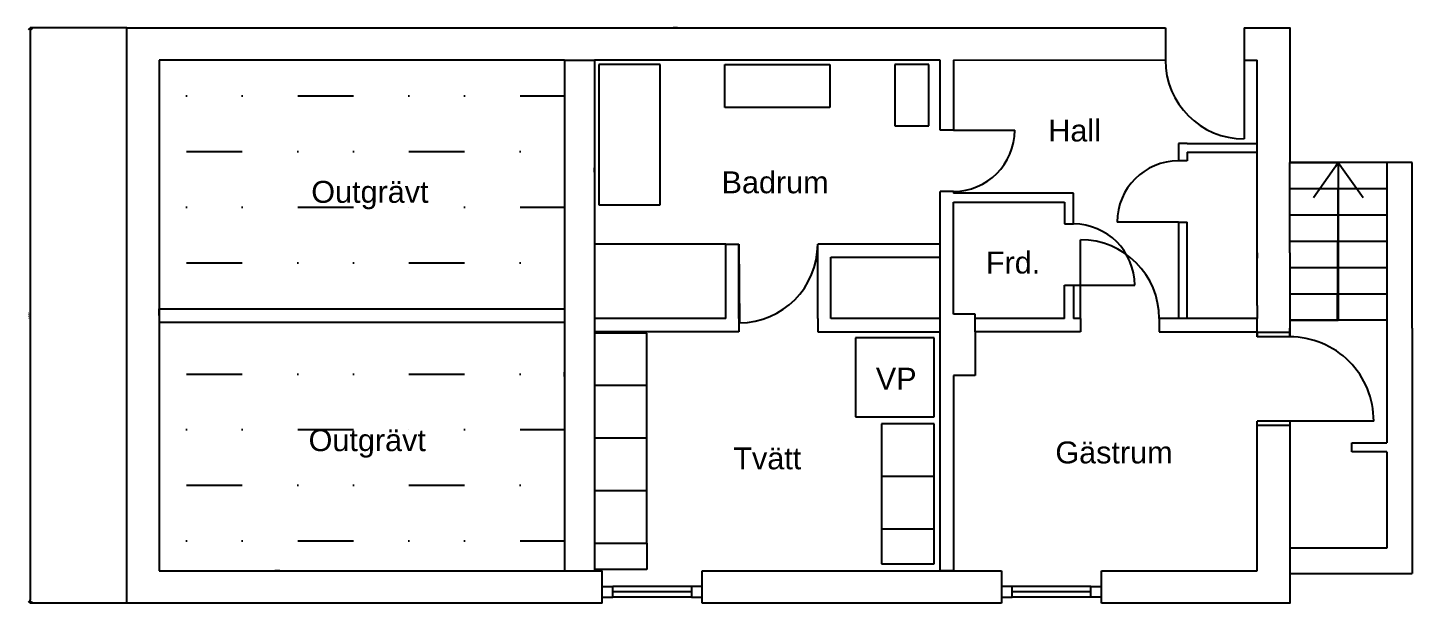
# Model space of a CAD drawing. Header units: millimetres. Extents: x -2662 to 41318, y -8966 to 37114.
# Drawn here: x 5807 to 21618, y -8966 to -2396 of the extents above; entities that cross this region are included whole.
import ezdxf

# ---------------------------------------------------------------- set-up
doc = ezdxf.new("R2010")
doc.units = ezdxf.units.MM
doc.styles.get("Standard").update_dxf_attribs({"font": 'Arial.ttf', "height": 25})
doc.dimstyles.new('ISO-25', dxfattribs={"dimtxt": 2.5, "dimasz": 40, "dimexe": 1.25, "dimexo": 0.625, "dimtad": 1, "dimtxsty": 'Standard', "dimblk": 'OPEN90', "dimblk1": 'OPEN90', "dimblk2": 'OPEN90', "dimcen": 2.5, "dimadec": 0, "dimazin": 0, "dimtfac": 1, "dimtmove": 0, "dimatfit": 3, "dimfxl": 1, "dimarcsym": 0})

# ---------------------------------------------------------------- blocks, each defined once
blk = doc.blocks.new('_Open90')
at = {"color": 0, "linetype": 'ByBlock', "lineweight": -2}
for p, q in [((-0.5, 0.5), (0, 0)), ((0, 0), (-1, 0)), ((0, 0), (-0.5, -0.5))]:
    blk.add_line(p, q, dxfattribs=at)
blk = doc.blocks.new('*D65')
at = {"color": 0, "lineweight": -2, "transparency": 16777216}
for p, q in [((6938, -2396), (5836, -2396)), ((5837, -2436), (5837, -8926)), ((6938, -8966), (5836, -8966))]:
    blk.add_line(p, q, dxfattribs=at)
at = {"layer": 'Defpoints', "color": 0, "transparency": 16777216}
for p in [(6938, -2396), (5837, -8966), (6938, -8966)]:
    blk.add_point(p, dxfattribs=at)
at = {"color": 0, "lineweight": -2, "transparency": 16777216, "xscale": 40, "yscale": 40, "zscale": 40}
for p, rotation in [((5837, -2396), 90), ((5837, -8966), 270)]:
    blk.add_blockref('_Open90', p, dxfattribs=dict(at, rotation=rotation))
at = {"color": 0, "transparency": 16777216, "insert": (5824, -5681), "char_height": 25, "attachment_point": 5, "rotation": 90}
blk.add_mtext('6570', dxfattribs=at)

msp = doc.modelspace()

# ---------------------------------------------------------------- hatches: boundary and pattern name
h = msp.add_hatch()
h.set_pattern_fill('MUDST', color=256, scale=100)
h.paths.add_polyline_path([(11938.249, -2766.077), (7308.249, -2766.077), (7308.249, -5606.077), (11938.249, -5606.077)])
h.paths.add_polyline_path([(11938.249, -5756.077), (7308.249, -5756.077), (7308.249, -8596.077), (8688.249, -8596.077), (11938.249, -8596.077)])
h.paths.add_polyline_path([(8964.365, -4547.291), (10459.931, -4547.291), (10459.931, -4061.274), (8964.365, -4061.274)], flags=24)
h.paths.add_polyline_path([(8933.867, -7381.805), (10429.433, -7381.805), (10429.433, -6895.788), (8933.867, -6895.788)], flags=24)

# ---------------------------------------------------------------- linework, layer by layer
for p, q in [((13228.249, -2396.077), (13178.249, -2396.077)), ((18798.249, -2396.077), (18798.249, -2765.241)), ((19698.249, -2396.077), (19698.249, -2765.241)), ((11938.249, -2766.077), (7308.249, -2766.077)), ((7308.249, -2766.077), (7308.249, -8596.077)), ((11938.249, -2766.077), (11938.249, -8596.077)), ((11938.249, -2766.077), (12278.249, -2766.077)), ((16228.249, -2765.241), (12278.249, -2766.077)), ((12278.249, -2766.077), (12278.249, -8596.077)), ((12328.249, -2816.077), (12328.249, -4416.077)), ((13028.249, -2816.077), (12328.249, -2816.077)), ((13028.249, -4416.077), (13028.249, -2816.077)), ((13768.173, -3306.077), (13768.173, -2816.077)), ((13768.173, -2816.077), (14968.173, -2816.077)), ((14968.173, -2816.077), (14968.173, -3306.077)), ((16098.249, -2815.241), (15708.249, -2815.241)), ((15708.249, -2815.241), (15708.249, -3515.241)), ((16098.249, -3515.241), (16098.249, -2815.241)), ((16228.249, -3565.241), (16228.249, -2765.241)), ((16378.249, -2763.679), (18798.249, -2765.241)), ((16378.249, -2765.241), (16378.249, -3565.241)), ((19698.249, -2765.241), (19848.249, -2765.241)), ((19698.249, -2765.241), (19698.249, -3665.241)), ((19848.249, -4966.077), (19848.249, -2765.241)), ((14968.173, -3306.077), (13768.173, -3306.077)), ((19848.249, -3366.077), (19848.249, -3306.077)), ((15708.249, -3515.241), (16098.249, -3515.241)), ((16378.249, -3565.241), (16228.249, -3565.241)), ((16378.249, -3565.241), (17078.249, -3565.241)), ((19048.249, -3716.077), (18948.249, -3716.077)), ((18948.249, -3716.077), (18948.249, -3916.077)), ((19048.249, -3716.077), (19848.249, -3716.077)), ((19048.249, -3916.077), (18948.249, -3916.077)), ((19048.249, -3816.077), (19848.249, -3816.077)), ((19048.249, -3816.077), (19048.249, -3916.077)), ((21328.249, -3936.077), (20218.249, -3936.077)), ((20218.249, -4966.077), (20218.249, -3936.077)), ((20218.249, -3936.077), (20773.249, -3936.077)), ((21618.249, -3936.077), (21328.249, -3936.077)), ((21328.249, -3936.077), (21328.249, -5824.523)), ((21328.249, -3936.077), (21328.249, -4236.077)), ((21618.249, -5824.523), (21618.249, -3936.077)), ((11938.249, -3996.077), (11938.249, -4046.077)), ((12278.249, -4046.077), (12278.249, -3996.077)), ((16228.249, -8596.077), (16228.249, -4265.241)), ((16378.249, -4265.241), (16228.249, -4265.241)), ((16378.249, -4265.241), (16378.249, -4286.077)), ((21328.249, -4236.077), (20218.249, -4236.077)), ((21328.249, -4236.077), (21328.249, -4536.077)), ((12328.249, -4416.077), (13028.249, -4416.077)), ((17598.249, -4286.077), (16378.249, -4286.077)), ((16378.249, -5666.077), (16378.249, -4386.077)), ((16378.249, -4386.077), (17648.249, -4386.077)), ((17748.249, -4286.077), (17598.249, -4286.077)), ((17648.249, -4386.077), (17648.249, -4636.077)), ((17748.249, -4636.077), (17748.249, -4286.077)), ((21328.249, -4536.077), (20218.249, -4536.077)), ((21328.249, -4536.077), (21328.249, -4836.077)), ((17648.249, -4636.077), (17748.249, -4636.077)), ((18948.249, -4616.077), (18248.249, -4616.077)), ((18948.249, -4616.077), (18948.249, -5716.077)), ((18948.249, -4616.077), (19048.249, -4616.967)), ((19048.249, -5716.077), (19048.249, -4616.967)), ((13778.249, -4866.077), (12278.249, -4866.077)), ((13778.249, -5716.077), (13778.249, -4866.077)), ((13778.249, -4866.077), (13928.249, -4866.077)), ((13928.249, -5016.077), (13928.249, -4866.077)), ((13928.249, -4866.077), (13934.198, -5766.057)), ((16228.249, -4866.077), (14828.249, -4866.077)), ((14828.249, -5716.077), (14828.249, -4866.077)), ((16228.249, -5016.077), (16228.249, -4866.077)), ((17828.249, -5716.077), (17828.249, -4816.077)), ((21328.249, -4836.077), (20218.249, -4836.077)), ((21328.249, -4836.077), (21328.249, -5136.077)), ((13928.249, -5716.077), (13928.249, -5016.077)), ((14978.249, -5716.077), (14978.249, -5016.077)), ((14978.249, -5016.077), (16228.249, -5016.077)), ((16228.249, -5716.077), (16228.249, -5016.077)), ((19848.249, -5566.077), (19848.249, -4966.077)), ((19848.249, -5566.077), (19848.249, -4966.077)), ((19848.249, -4966.077), (19848.249, -5026.077)), ((21328.249, -5136.077), (20218.249, -5136.077)), ((21328.249, -5136.077), (21328.249, -5436.077)), ((17648.249, -5716.077), (17648.249, -5336.077)), ((17648.249, -5336.077), (17748.249, -5336.077)), ((17748.249, -5336.077), (17748.249, -5716.077)), ((17748.249, -5336.077), (18448.249, -5336.077)), ((21328.249, -5436.077), (20218.249, -5436.077)), ((21328.249, -5436.077), (21328.249, -5736.077)), ((7308.249, -5681.077), (7308.249, -5606.077)), ((7308.249, -5606.077), (11938.249, -5606.077)), ((7308.249, -5606.077), (7308.249, -5676.077)), ((7308.249, -5646.077), (7308.249, -5681.077)), ((7308.249, -5681.077), (7308.249, -5756.077)), ((16628.249, -5666.077), (16378.249, -5666.077)), ((16628.249, -5716.077), (16628.249, -5666.077)), ((19848.249, -5566.077), (19848.249, -5716.077)), ((7308.249, -5756.077), (11938.249, -5756.077)), ((13778.249, -5716.077), (12278.249, -5716.077)), ((13928.249, -5716.077), (13928.249, -5866.077)), ((14828.249, -5716.077), (14828.249, -5866.077)), ((16228.249, -5716.077), (14978.249, -5716.077)), ((17648.249, -5716.077), (16628.249, -5716.077)), ((16628.249, -5866.077), (16628.249, -5716.077)), ((17828.249, -5716.077), (17748.249, -5716.077)), ((17828.249, -5716.077), (17828.249, -5866.077)), ((19848.249, -5716.077), (18728.249, -5716.077)), ((18728.249, -5716.077), (18728.249, -5866.077)), ((19048.249, -5716.077), (18948.249, -5716.077)), ((19848.249, -5716.077), (19048.249, -5716.077)), ((19848.249, -5924.523), (19848.249, -5716.077)), ((21328.249, -5736.077), (20218.249, -5736.077)), ((20218.249, -5736.077), (20773.249, -5736.077)), ((20218.249, -5924.523), (20218.249, -5824.523)), ((21328.249, -5824.523), (21328.249, -7136.077)), ((21618.249, -5824.523), (21618.249, -7136.077)), ((13928.249, -5866.077), (12278.249, -5866.077)), ((12278.249, -5866.077), (12278.249, -5881.077)), ((12878.249, -5881.077), (12278.249, -5881.077)), ((12278.249, -5916.077), (12278.249, -6516.077)), ((12878.249, -6481.077), (12878.249, -5881.077)), ((14828.249, -5866.077), (16228.249, -5866.077)), ((16158.249, -5936.077), (15258.249, -5936.077)), ((15258.249, -5936.077), (15258.249, -6836.077)), ((16158.249, -6836.077), (16158.249, -5936.077)), ((16628.249, -5866.077), (16628.249, -6366.077)), ((17828.249, -5866.077), (16628.249, -5866.077)), ((18728.249, -5866.077), (19848.249, -5866.077)), ((20218.249, -5874.523), (19848.249, -5874.523)), ((19848.249, -5874.523), (19848.249, -5924.523)), ((20218.249, -5924.523), (19848.249, -5924.523)), ((20218.249, -5924.523), (20218.249, -5874.523)), ((11938.249, -6376.077), (11938.249, -6326.077)), ((12278.249, -6326.077), (12278.249, -6376.077)), ((12878.249, -6481.077), (12278.249, -6481.077)), ((12878.249, -7081.077), (12878.249, -6481.077)), ((16628.249, -6366.077), (16378.249, -6366.077)), ((16378.249, -6366.077), (16378.249, -8596.077)), ((12278.249, -6516.077), (12278.249, -7116.077)), ((15258.249, -6836.077), (16158.249, -6836.077)), ((16158.249, -6916.077), (15558.249, -6916.077)), ((15558.249, -6916.077), (15558.249, -7516.077)), ((16158.249, -7516.077), (16158.249, -6916.077)), ((19848.249, -8596.077), (19848.249, -6886.077)), ((20218.249, -6886.077), (19848.249, -6886.077)), ((19848.249, -6936.077), (19848.249, -6886.077)), ((20218.249, -6936.077), (19848.249, -6936.077)), ((21177.532, -6886.077), (20218.249, -6886.077)), ((20218.249, -6886.077), (20218.249, -6936.077)), ((12878.249, -7081.077), (12278.249, -7081.077)), ((12878.249, -7681.077), (12878.249, -7081.077)), ((12278.249, -7116.077), (12278.249, -7716.077)), ((20928.249, -7236.077), (20928.249, -7136.077)), ((20928.249, -7136.077), (21328.249, -7136.077)), ((21328.249, -7236.077), (20928.249, -7236.077)), ((21328.249, -7236.077), (21328.249, -8336.077)), ((21618.249, -7136.077), (21618.249, -8626.077)), ((15558.249, -7516.077), (16158.249, -7516.077)), ((15558.249, -7516.077), (15558.249, -8116.077)), ((16158.249, -8116.077), (16158.249, -7516.077)), ((12878.249, -7681.077), (12278.249, -7681.077)), ((12278.249, -7716.077), (12278.249, -7776.077)), ((12278.249, -7716.077), (12278.249, -8316.077)), ((12878.249, -8281.077), (12878.249, -7681.077)), ((7308.249, -7766.077), (7308.249, -7826.077)), ((15558.249, -8116.077), (16158.249, -8116.077)), ((15558.249, -8116.077), (15558.249, -8516.077)), ((16158.249, -8516.077), (16158.249, -8116.077)), ((12278.249, -8281.077), (12878.249, -8281.077)), ((12878.249, -8281.077), (12878.249, -8581.077)), ((21328.249, -8336.077), (20218.249, -8336.077)), ((20218.249, -8336.077), (20218.249, -8626.077)), ((15558.249, -8516.077), (16158.249, -8516.077)), ((7308.249, -8596.077), (8688.249, -8596.077)), ((8688.249, -8596.077), (8628.249, -8596.077)), ((8688.249, -8596.077), (11938.249, -8596.077)), ((11938.249, -8596.077), (12278.249, -8596.077)), ((12878.249, -8581.077), (12278.249, -8581.077)), ((12278.249, -8596.077), (12368.249, -8596.077)), ((12368.249, -8966.077), (12368.249, -8596.077)), ((13508.249, -8596.077), (16928.249, -8596.077)), ((13508.249, -8966.077), (13508.249, -8596.077)), ((14988.249, -8596.077), (15048.249, -8596.077)), ((16378.249, -8596.077), (16228.249, -8596.077)), ((16928.249, -8596.077), (16928.249, -8966.077)), ((18068.249, -8596.077), (18578.249, -8596.077)), ((18068.249, -8966.077), (18068.249, -8596.077)), ((18068.249, -8596.077), (18128.249, -8596.077)), ((18578.249, -8596.077), (18728.249, -8596.077)), ((18728.249, -8596.077), (19848.249, -8596.077)), ((20218.249, -8626.077), (21618.249, -8626.077)), ((12368.249, -8776.077), (12488.249, -8776.077)), ((13388.249, -8776.077), (12488.249, -8776.077)), ((12488.249, -8896.077), (12488.249, -8776.077)), ((13388.249, -8836.077), (12488.249, -8836.077)), ((13508.249, -8776.077), (13388.249, -8776.077)), ((13388.249, -8776.077), (13388.249, -8896.077)), ((17048.249, -8776.077), (16928.249, -8776.077)), ((17048.249, -8896.077), (17048.249, -8776.077)), ((17948.249, -8776.077), (17048.249, -8776.077)), ((17948.249, -8836.077), (17048.249, -8836.077)), ((17948.249, -8896.077), (17948.249, -8776.077)), ((17948.249, -8776.077), (18068.249, -8776.077)), ((12368.249, -8896.077), (12488.249, -8896.077)), ((13388.249, -8896.077), (12488.249, -8896.077)), ((13388.249, -8896.077), (13508.249, -8896.077)), ((16928.249, -8896.077), (17048.249, -8896.077)), ((17948.249, -8896.077), (17048.249, -8896.077)), ((18068.249, -8896.077), (17948.249, -8896.077))]:
    msp.add_line(p, q)
for points in [[(6938.249, -3096.077), (6938.249, -2396.077), (15028.249, -2396.077)], [(15028.249, -2396.077), (18798.249, -2396.077)], [(19698.249, -2396.077), (20218.249, -2396.077), (20218.249, -3936.077)], [(8688.249, -8966.077), (6938.249, -8966.077), (6938.249, -3096.077)], [(20218.249, -4966.077), (20218.249, -5924.523)], [(20218.249, -6886.077), (20218.249, -8966.077), (18068.249, -8966.077)], [(12368.249, -8966.077), (8688.249, -8966.077)], [(16928.249, -8966.077), (13508.249, -8966.077)]]:
    msp.add_lwpolyline(points)
for centre, radius, start, end in [((19698.249, -2765.241), 900, 180, 270), ((16378.249, -3565.241), 700, 270, 0), ((18948.249, -4616.077), 700, 90, 180), ((17748.249, -5336.077), 700, 0, 90), ((13928.249, -4866.077), 900, 270.3787613, 0), ((17828.249, -5716.077), 900, 0, 90), ((20219.046, -6883.013), 958.491, 359.8168603, 90.04766)]:
    msp.add_arc(centre, radius, start, end)

# ---------------------------------------------------------------- texts
for s, p in [('Hall', (17461.745, -3694.862)), ('Badrum', (13730.261, -4285.62)), ('Outgrävt', (9045.368, -4394.665)), ('Frd.', (16748.374, -5201.752)), ('VP', (15492.047, -6527.304)), ('Outgrävt', (9014.869, -7229.178)), ('Tvätt', (13864.857, -7436.724)), ('Gästrum', (17542.256, -7369.229))]:
    msp.add_text(s, height=250).set_placement(p)

# ---------------------------------------------------------------- dimensions: what is measured, and where the dimension line sits
dim = msp.add_linear_dim(base=(5836.909, -8966.077), p1=(6938.249, -2396.077), p2=(6938.249, -8966.077), angle=90, dimstyle='ISO-25')
dim.commit()
dim.dimension.update_dxf_attribs({"geometry": '*D65', "text_midpoint": (5823.613, -5681.077)})

# ---------------------------------------------------------------- leaders
for points, override in [([(20773.249, -3936.077), (20773.249, -5736.077)], {"dimscale": 10, "dimldrblk": 'Open90'}), ([(20773.249, -3936.077), (20762.088, -5736.077)], {"dimldrblk": 'Open90'})]:
    msp.add_leader(points, dimstyle='ISO-25', override=override)

doc.saveas('drawing.dxf')
